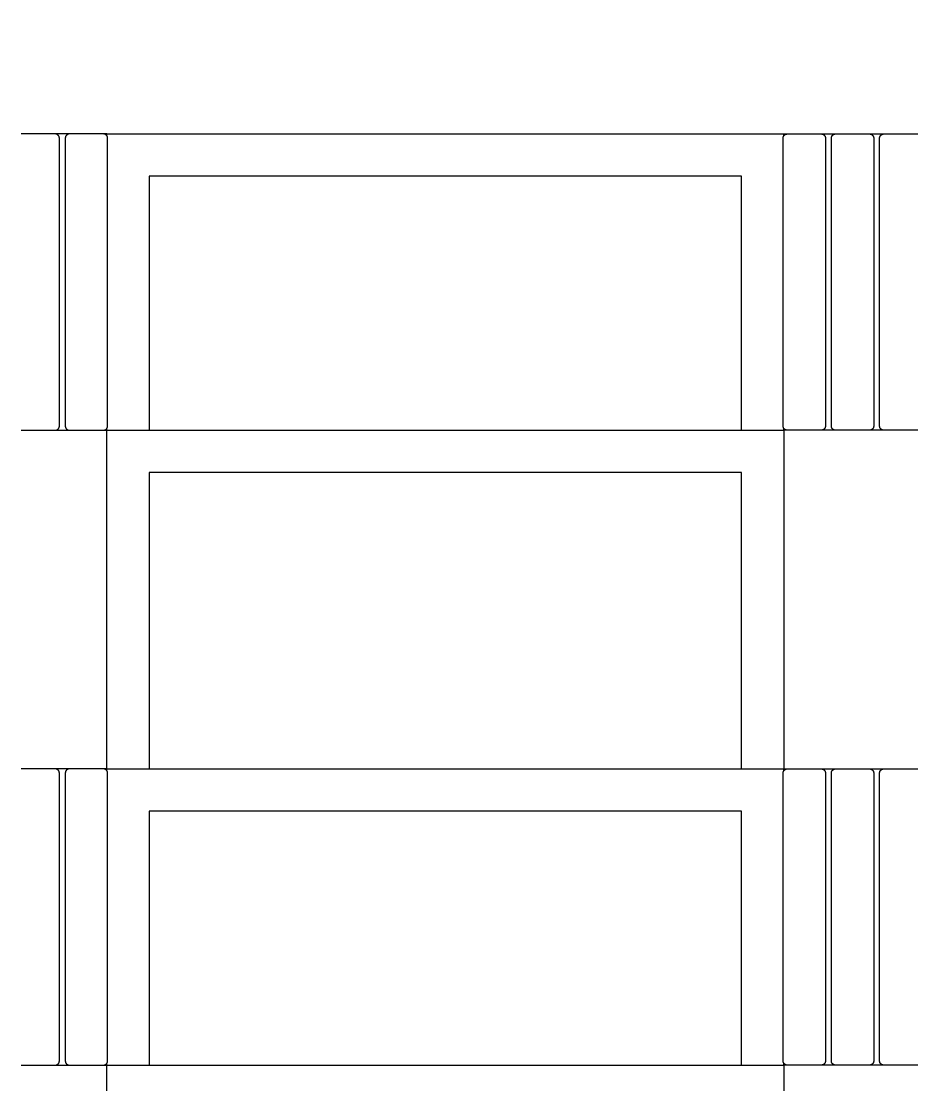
# Model space of a CAD drawing. Header units: millimetres. Extents: x -58335 to 291665, y -66693 to 213307.
# Drawn here: x 181853 to 182912, y -16275 to -15019 of the extents above; entities that cross this region are included whole.
import ezdxf

# ---------------------------------------------------------------- set-up
doc = ezdxf.new("R2010")
doc.units = ezdxf.units.MM
doc.header["$LTSCALE"] = 1000
for name, color, linetype in [('X-SITE$0$-MY-녹지', 254, 'Continuous'), ('X-SITE$0$-MY-시설선', 254, 'Continuous'), ('X-SITE$0$-MY-시설선 wood', 254, 'Continuous')]:
    doc.layers.add(name, color=color, linetype=linetype)
pattern_1 = [(0, (-29382.5, 14650.24), (317.5, 317.5), [158.75, -476.25]), (90, (-29303.13, 14570.87), (-317.5, 317.5), [158.75, -476.25])]

# ---------------------------------------------------------------- blocks, each defined once
blk = doc.blocks.new('X-SITE$0$GPSP-100')
at = {"layer": 'X-SITE$0$-MY-시설선'}
for points in [[(-501.2, 0), (-517.8, 0)], [(-444.2, 0), (-460.8, 0)], [(-400, 0), (-403.8, 0)], [(400, 0), (-400, 0)], [(-400, -2), (-400, 0)], [(400, -2), (400, 0)], [(400, 0), (403.8, 0)], [(444.2, 0), (460.8, 0)], [(-350, -50), (350, -50)], [(-350, -350), (-350, -50)], [(350, -50), (350, -350)], [(-517.8, -350), (-501.2, -350)], [(-460.8, -350), (-444.2, -350)], [(-403.8, -350), (-400, -350)], [(-400, -350), (-400, -348)], [(-400, -350), (-400, -750)], [(400, -350), (-400, -350)], [(400, -350), (400, -348)], [(403.8, -350), (400, -350)], [(400, -750), (400, -350)], [(460.8, -350), (444.2, -350)], [(-350, -400), (350, -400)], [(-350, -750), (-350, -400)], [(350, -400), (350, -750)], [(-501.2, -750), (-517.8, -750)], [(-444.2, -750), (-460.8, -750)], [(-400, -750), (-403.8, -750)], [(400, -750), (-400, -750)], [(-400, -752), (-400, -750)], [(400, -752), (400, -750)], [(400, -750), (403.8, -750)], [(444.2, -750), (460.8, -750)], [(-350, -800), (350, -800)], [(-350, -1100), (-350, -800)], [(350, -800), (350, -1100)], [(-517.8, -1100), (-501.2, -1100)], [(-460.8, -1100), (-444.2, -1100)], [(-403.8, -1100), (-400, -1100)], [(-400, -1100), (-400, -1098)], [(-400, -1100), (-400, -1524.5)], [(400, -1100), (-400, -1100)], [(400, -1100), (400, -1098)], [(403.8, -1100), (400, -1100)], [(400, -1524.5), (400, -1100)], [(460.8, -1100), (444.2, -1100)]]:
    blk.add_lwpolyline(points, dxfattribs=at)
at = {"layer": 'X-SITE$0$-MY-시설선 wood'}
for points in [[(-518, 0), (-558, 0)], [(-513, -5), (-513, -4.9), (-513, -4.8), (-513, -4.7), (-513, -4.6), (-513, -4.4), (-513, -4.3), (-513.1, -4.2), (-513.1, -4.1), (-513.1, -4), (-513.1, -3.9), (-513.2, -3.7), (-513.2, -3.6), (-513.2, -3.5), (-513.3, -3.4), (-513.3, -3.3), (-513.4, -3.2), (-513.4, -3), (-513.4, -2.9), (-513.5, -2.8), (-513.6, -2.7), (-513.6, -2.6), (-513.7, -2.5), (-513.7, -2.4), (-513.8, -2.3), (-513.9, -2.2), (-514, -2.1), (-514, -1.9), (-514.1, -1.8), (-514.2, -1.7), (-514.3, -1.7), (-514.4, -1.6), (-514.5, -1.5), (-514.6, -1.4), (-514.7, -1.3), (-514.7, -1.2), (-514.8, -1.1), (-514.9, -1), (-515.1, -1), (-515.2, -0.9), (-515.3, -0.8), (-515.4, -0.7), (-515.5, -0.7), (-515.6, -0.6), (-515.7, -0.6), (-515.8, -0.5), (-515.9, -0.4), (-516, -0.4), (-516.2, -0.4), (-516.3, -0.3), (-516.4, -0.3), (-516.5, -0.2), (-516.6, -0.2), (-516.7, -0.2), (-516.9, -0.1), (-517, -0.1), (-517.1, -0.1), (-517.2, -0.1), (-517.3, 0), (-517.4, 0), (-517.6, 0), (-517.7, 0), (-517.8, 0), (-517.9, 0), (-518, 0)], [(-501, 0), (-501.1, 0), (-501.2, 0), (-501.3, 0), (-501.4, 0), (-501.6, 0), (-501.7, 0), (-501.8, -0.1), (-501.9, -0.1), (-502, -0.1), (-502.1, -0.1), (-502.3, -0.2), (-502.4, -0.2), (-502.5, -0.2), (-502.6, -0.3), (-502.7, -0.3), (-502.8, -0.4), (-503, -0.4), (-503.1, -0.4), (-503.2, -0.5), (-503.3, -0.6), (-503.4, -0.6), (-503.5, -0.7), (-503.6, -0.7), (-503.7, -0.8), (-503.8, -0.9), (-503.9, -1), (-504.1, -1), (-504.2, -1.1), (-504.3, -1.2), (-504.3, -1.3), (-504.4, -1.4), (-504.5, -1.5), (-504.6, -1.6), (-504.7, -1.7), (-504.8, -1.7), (-504.9, -1.8), (-505, -1.9), (-505, -2.1), (-505.1, -2.2), (-505.2, -2.3), (-505.3, -2.4), (-505.3, -2.5), (-505.4, -2.6), (-505.4, -2.7), (-505.5, -2.8), (-505.6, -2.9), (-505.6, -3), (-505.6, -3.2), (-505.7, -3.3), (-505.7, -3.4), (-505.8, -3.5), (-505.8, -3.6), (-505.8, -3.7), (-505.9, -3.9), (-505.9, -4), (-505.9, -4.1), (-505.9, -4.2), (-506, -4.3), (-506, -4.4), (-506, -4.6), (-506, -4.7), (-506, -4.8), (-506, -4.9), (-506, -5)], [(-461, 0), (-501, 0)], [(-456, -5), (-456, -4.9), (-456, -4.8), (-456, -4.7), (-456, -4.6), (-456, -4.4), (-456, -4.3), (-456.1, -4.2), (-456.1, -4.1), (-456.1, -4), (-456.1, -3.9), (-456.2, -3.7), (-456.2, -3.6), (-456.2, -3.5), (-456.3, -3.4), (-456.3, -3.3), (-456.4, -3.2), (-456.4, -3), (-456.4, -2.9), (-456.5, -2.8), (-456.6, -2.7), (-456.6, -2.6), (-456.7, -2.5), (-456.7, -2.4), (-456.8, -2.3), (-456.9, -2.2), (-457, -2.1), (-457, -1.9), (-457.1, -1.8), (-457.2, -1.7), (-457.3, -1.7), (-457.4, -1.6), (-457.5, -1.5), (-457.6, -1.4), (-457.7, -1.3), (-457.7, -1.2), (-457.8, -1.1), (-457.9, -1), (-458.1, -1), (-458.2, -0.9), (-458.3, -0.8), (-458.4, -0.7), (-458.5, -0.7), (-458.6, -0.6), (-458.7, -0.6), (-458.8, -0.5), (-458.9, -0.4), (-459, -0.4), (-459.2, -0.4), (-459.3, -0.3), (-459.4, -0.3), (-459.5, -0.2), (-459.6, -0.2), (-459.7, -0.2), (-459.9, -0.1), (-460, -0.1), (-460.1, -0.1), (-460.2, -0.1), (-460.3, 0), (-460.4, 0), (-460.6, 0), (-460.7, 0), (-460.8, 0), (-460.9, 0), (-461, 0)], [(-444, 0), (-444.1, 0), (-444.2, 0), (-444.3, 0), (-444.4, 0), (-444.6, 0), (-444.7, 0), (-444.8, -0.1), (-444.9, -0.1), (-445, -0.1), (-445.1, -0.1), (-445.3, -0.2), (-445.4, -0.2), (-445.5, -0.2), (-445.6, -0.3), (-445.7, -0.3), (-445.8, -0.4), (-446, -0.4), (-446.1, -0.4), (-446.2, -0.5), (-446.3, -0.6), (-446.4, -0.6), (-446.5, -0.7), (-446.6, -0.7), (-446.7, -0.8), (-446.8, -0.9), (-446.9, -1), (-447.1, -1), (-447.2, -1.1), (-447.3, -1.2), (-447.3, -1.3), (-447.4, -1.4), (-447.5, -1.5), (-447.6, -1.6), (-447.7, -1.7), (-447.8, -1.7), (-447.9, -1.8), (-448, -1.9), (-448, -2.1), (-448.1, -2.2), (-448.2, -2.3), (-448.3, -2.4), (-448.3, -2.5), (-448.4, -2.6), (-448.4, -2.7), (-448.5, -2.8), (-448.6, -2.9), (-448.6, -3), (-448.6, -3.2), (-448.7, -3.3), (-448.7, -3.4), (-448.8, -3.5), (-448.8, -3.6), (-448.8, -3.7), (-448.9, -3.9), (-448.9, -4), (-448.9, -4.1), (-448.9, -4.2), (-449, -4.3), (-449, -4.4), (-449, -4.6), (-449, -4.7), (-449, -4.8), (-449, -4.9), (-449, -5)], [(-404, 0), (-444, 0)], [(-399, -5), (-399, -4.9), (-399, -4.8), (-399, -4.7), (-399, -4.6), (-399, -4.4), (-399, -4.3), (-399.1, -4.2), (-399.1, -4.1), (-399.1, -4), (-399.1, -3.9), (-399.2, -3.7), (-399.2, -3.6), (-399.2, -3.5), (-399.3, -3.4), (-399.3, -3.3), (-399.4, -3.2), (-399.4, -3), (-399.4, -2.9), (-399.5, -2.8), (-399.6, -2.7), (-399.6, -2.6), (-399.7, -2.5), (-399.7, -2.4), (-399.8, -2.3), (-399.9, -2.2), (-400, -2.1), (-400, -1.9), (-400.1, -1.8), (-400.2, -1.7), (-400.3, -1.7), (-400.4, -1.6), (-400.5, -1.5), (-400.6, -1.4), (-400.7, -1.3), (-400.7, -1.2), (-400.8, -1.1), (-400.9, -1), (-401.1, -1), (-401.2, -0.9), (-401.3, -0.8), (-401.4, -0.7), (-401.5, -0.7), (-401.6, -0.6), (-401.7, -0.6), (-401.8, -0.5), (-401.9, -0.4), (-402, -0.4), (-402.2, -0.4), (-402.3, -0.3), (-402.4, -0.3), (-402.5, -0.2), (-402.6, -0.2), (-402.7, -0.2), (-402.9, -0.1), (-403, -0.1), (-403.1, -0.1), (-403.2, -0.1), (-403.3, 0), (-403.4, 0), (-403.6, 0), (-403.7, 0), (-403.8, 0), (-403.9, 0), (-404, 0)], [(399, -5), (399, -4.9), (399, -4.8), (399, -4.7), (399, -4.6), (399, -4.4), (399, -4.3), (399.1, -4.2), (399.1, -4.1), (399.1, -4), (399.1, -3.9), (399.2, -3.7), (399.2, -3.6), (399.2, -3.5), (399.3, -3.4), (399.3, -3.3), (399.4, -3.2), (399.4, -3), (399.4, -2.9), (399.5, -2.8), (399.6, -2.7), (399.6, -2.6), (399.7, -2.5), (399.7, -2.4), (399.8, -2.3), (399.9, -2.2), (400, -2.1), (400, -1.9), (400.1, -1.8), (400.2, -1.7), (400.3, -1.7), (400.4, -1.6), (400.5, -1.5), (400.6, -1.4), (400.7, -1.3), (400.7, -1.2), (400.8, -1.1), (400.9, -1), (401.1, -1), (401.2, -0.9), (401.3, -0.8), (401.4, -0.7), (401.5, -0.7), (401.6, -0.6), (401.7, -0.6), (401.8, -0.5), (401.9, -0.4), (402, -0.4), (402.2, -0.4), (402.3, -0.3), (402.4, -0.3), (402.5, -0.2), (402.6, -0.2), (402.7, -0.2), (402.9, -0.1), (403, -0.1), (403.1, -0.1), (403.2, -0.1), (403.3, 0), (403.4, 0), (403.6, 0), (403.7, 0), (403.8, 0), (403.9, 0), (404, 0)], [(404, 0), (444, 0)], [(444, 0), (444.1, 0), (444.2, 0), (444.3, 0), (444.4, 0), (444.6, 0), (444.7, 0), (444.8, -0.1), (444.9, -0.1), (445, -0.1), (445.1, -0.1), (445.3, -0.2), (445.4, -0.2), (445.5, -0.2), (445.6, -0.3), (445.7, -0.3), (445.8, -0.4), (446, -0.4), (446.1, -0.4), (446.2, -0.5), (446.3, -0.6), (446.4, -0.6), (446.5, -0.7), (446.6, -0.7), (446.7, -0.8), (446.8, -0.9), (446.9, -1), (447.1, -1), (447.2, -1.1), (447.3, -1.2), (447.3, -1.3), (447.4, -1.4), (447.5, -1.5), (447.6, -1.6), (447.7, -1.7), (447.8, -1.7), (447.9, -1.8), (448, -1.9), (448, -2.1), (448.1, -2.2), (448.2, -2.3), (448.3, -2.4), (448.3, -2.5), (448.4, -2.6), (448.4, -2.7), (448.5, -2.8), (448.6, -2.9), (448.6, -3), (448.6, -3.2), (448.7, -3.3), (448.7, -3.4), (448.8, -3.5), (448.8, -3.6), (448.8, -3.7), (448.9, -3.9), (448.9, -4), (448.9, -4.1), (448.9, -4.2), (449, -4.3), (449, -4.4), (449, -4.6), (449, -4.7), (449, -4.8), (449, -4.9), (449, -5)], [(456, -5), (456, -4.9), (456, -4.8), (456, -4.7), (456, -4.6), (456, -4.4), (456, -4.3), (456.1, -4.2), (456.1, -4.1), (456.1, -4), (456.1, -3.9), (456.2, -3.7), (456.2, -3.6), (456.2, -3.5), (456.3, -3.4), (456.3, -3.3), (456.4, -3.2), (456.4, -3), (456.4, -2.9), (456.5, -2.8), (456.6, -2.7), (456.6, -2.6), (456.7, -2.5), (456.7, -2.4), (456.8, -2.3), (456.9, -2.2), (457, -2.1), (457, -1.9), (457.1, -1.8), (457.2, -1.7), (457.3, -1.7), (457.4, -1.6), (457.5, -1.5), (457.6, -1.4), (457.7, -1.3), (457.7, -1.2), (457.8, -1.1), (457.9, -1), (458.1, -1), (458.2, -0.9), (458.3, -0.8), (458.4, -0.7), (458.5, -0.7), (458.6, -0.6), (458.7, -0.6), (458.8, -0.5), (458.9, -0.4), (459, -0.4), (459.2, -0.4), (459.3, -0.3), (459.4, -0.3), (459.5, -0.2), (459.6, -0.2), (459.7, -0.2), (459.9, -0.1), (460, -0.1), (460.1, -0.1), (460.2, -0.1), (460.3, 0), (460.4, 0), (460.6, 0), (460.7, 0), (460.8, 0), (460.9, 0), (461, 0)], [(461, 0), (501, 0)], [(-513, -345), (-513, -5)], [(-506, -5), (-506, -345)], [(-456, -345), (-456, -5)], [(-449, -5), (-449, -345)], [(-399, -345), (-399, -5)], [(399, -345), (399, -5)], [(449, -5), (449, -345)], [(456, -345), (456, -5)], [(-558, -350), (-518, -350)], [(-518, -350), (-517.9, -350), (-517.8, -350), (-517.7, -350), (-517.6, -350), (-517.4, -350), (-517.3, -350), (-517.2, -349.9), (-517.1, -349.9), (-517, -349.9), (-516.9, -349.9), (-516.7, -349.8), (-516.6, -349.8), (-516.5, -349.8), (-516.4, -349.7), (-516.3, -349.7), (-516.2, -349.6), (-516, -349.6), (-515.9, -349.6), (-515.8, -349.5), (-515.7, -349.4), (-515.6, -349.4), (-515.5, -349.3), (-515.4, -349.3), (-515.3, -349.2), (-515.2, -349.1), (-515.1, -349), (-514.9, -349), (-514.8, -348.9), (-514.7, -348.8), (-514.7, -348.7), (-514.6, -348.6), (-514.5, -348.5), (-514.4, -348.4), (-514.3, -348.3), (-514.2, -348.3), (-514.1, -348.2), (-514, -348.1), (-514, -347.9), (-513.9, -347.8), (-513.8, -347.7), (-513.7, -347.6), (-513.7, -347.5), (-513.6, -347.4), (-513.6, -347.3), (-513.5, -347.2), (-513.4, -347.1), (-513.4, -347), (-513.4, -346.8), (-513.3, -346.7), (-513.3, -346.6), (-513.2, -346.5), (-513.2, -346.4), (-513.2, -346.3), (-513.1, -346.1), (-513.1, -346), (-513.1, -345.9), (-513.1, -345.8), (-513, -345.7), (-513, -345.6), (-513, -345.4), (-513, -345.3), (-513, -345.2), (-513, -345.1), (-513, -345)], [(-506, -345), (-506, -345.1), (-506, -345.2), (-506, -345.3), (-506, -345.4), (-506, -345.6), (-506, -345.7), (-505.9, -345.8), (-505.9, -345.9), (-505.9, -346), (-505.9, -346.1), (-505.8, -346.3), (-505.8, -346.4), (-505.8, -346.5), (-505.7, -346.6), (-505.7, -346.7), (-505.6, -346.8), (-505.6, -347), (-505.6, -347.1), (-505.5, -347.2), (-505.4, -347.3), (-505.4, -347.4), (-505.3, -347.5), (-505.3, -347.6), (-505.2, -347.7), (-505.1, -347.8), (-505, -347.9), (-505, -348.1), (-504.9, -348.2), (-504.8, -348.3), (-504.7, -348.3), (-504.6, -348.4), (-504.5, -348.5), (-504.4, -348.6), (-504.3, -348.7), (-504.3, -348.8), (-504.2, -348.9), (-504.1, -349), (-503.9, -349), (-503.8, -349.1), (-503.7, -349.2), (-503.6, -349.3), (-503.5, -349.3), (-503.4, -349.4), (-503.3, -349.4), (-503.2, -349.5), (-503.1, -349.6), (-503, -349.6), (-502.8, -349.6), (-502.7, -349.7), (-502.6, -349.7), (-502.5, -349.8), (-502.4, -349.8), (-502.3, -349.8), (-502.1, -349.9), (-502, -349.9), (-501.9, -349.9), (-501.8, -349.9), (-501.7, -350), (-501.6, -350), (-501.4, -350), (-501.3, -350), (-501.2, -350), (-501.1, -350), (-501, -350)], [(-501, -350), (-461, -350)], [(-461, -350), (-460.9, -350), (-460.8, -350), (-460.7, -350), (-460.6, -350), (-460.4, -350), (-460.3, -350), (-460.2, -349.9), (-460.1, -349.9), (-460, -349.9), (-459.9, -349.9), (-459.7, -349.8), (-459.6, -349.8), (-459.5, -349.8), (-459.4, -349.7), (-459.3, -349.7), (-459.2, -349.6), (-459, -349.6), (-458.9, -349.6), (-458.8, -349.5), (-458.7, -349.4), (-458.6, -349.4), (-458.5, -349.3), (-458.4, -349.3), (-458.3, -349.2), (-458.2, -349.1), (-458.1, -349), (-457.9, -349), (-457.8, -348.9), (-457.7, -348.8), (-457.7, -348.7), (-457.6, -348.6), (-457.5, -348.5), (-457.4, -348.4), (-457.3, -348.3), (-457.2, -348.3), (-457.1, -348.2), (-457, -348.1), (-457, -347.9), (-456.9, -347.8), (-456.8, -347.7), (-456.7, -347.6), (-456.7, -347.5), (-456.6, -347.4), (-456.6, -347.3), (-456.5, -347.2), (-456.4, -347.1), (-456.4, -347), (-456.4, -346.8), (-456.3, -346.7), (-456.3, -346.6), (-456.2, -346.5), (-456.2, -346.4), (-456.2, -346.3), (-456.1, -346.1), (-456.1, -346), (-456.1, -345.9), (-456.1, -345.8), (-456, -345.7), (-456, -345.6), (-456, -345.4), (-456, -345.3), (-456, -345.2), (-456, -345.1), (-456, -345)], [(-449, -345), (-449, -345.1), (-449, -345.2), (-449, -345.3), (-449, -345.4), (-449, -345.6), (-449, -345.7), (-448.9, -345.8), (-448.9, -345.9), (-448.9, -346), (-448.9, -346.1), (-448.8, -346.3), (-448.8, -346.4), (-448.8, -346.5), (-448.7, -346.6), (-448.7, -346.7), (-448.6, -346.8), (-448.6, -347), (-448.6, -347.1), (-448.5, -347.2), (-448.4, -347.3), (-448.4, -347.4), (-448.3, -347.5), (-448.3, -347.6), (-448.2, -347.7), (-448.1, -347.8), (-448, -347.9), (-448, -348.1), (-447.9, -348.2), (-447.8, -348.3), (-447.7, -348.3), (-447.6, -348.4), (-447.5, -348.5), (-447.4, -348.6), (-447.3, -348.7), (-447.3, -348.8), (-447.2, -348.9), (-447.1, -349), (-446.9, -349), (-446.8, -349.1), (-446.7, -349.2), (-446.6, -349.3), (-446.5, -349.3), (-446.4, -349.4), (-446.3, -349.4), (-446.2, -349.5), (-446.1, -349.6), (-446, -349.6), (-445.8, -349.6), (-445.7, -349.7), (-445.6, -349.7), (-445.5, -349.8), (-445.4, -349.8), (-445.3, -349.8), (-445.1, -349.9), (-445, -349.9), (-444.9, -349.9), (-444.8, -349.9), (-444.7, -350), (-444.6, -350), (-444.4, -350), (-444.3, -350), (-444.2, -350), (-444.1, -350), (-444, -350)], [(-444, -350), (-404, -350)], [(-404, -350), (-403.9, -350), (-403.8, -350), (-403.7, -350), (-403.6, -350), (-403.4, -350), (-403.3, -350), (-403.2, -349.9), (-403.1, -349.9), (-403, -349.9), (-402.9, -349.9), (-402.7, -349.8), (-402.6, -349.8), (-402.5, -349.8), (-402.4, -349.7), (-402.3, -349.7), (-402.2, -349.6), (-402, -349.6), (-401.9, -349.6), (-401.8, -349.5), (-401.7, -349.4), (-401.6, -349.4), (-401.5, -349.3), (-401.4, -349.3), (-401.3, -349.2), (-401.2, -349.1), (-401.1, -349), (-400.9, -349), (-400.8, -348.9), (-400.7, -348.8), (-400.7, -348.7), (-400.6, -348.6), (-400.5, -348.5), (-400.4, -348.4), (-400.3, -348.3), (-400.2, -348.3), (-400.1, -348.2), (-400, -348.1), (-400, -347.9), (-399.9, -347.8), (-399.8, -347.7), (-399.7, -347.6), (-399.7, -347.5), (-399.6, -347.4), (-399.6, -347.3), (-399.5, -347.2), (-399.4, -347.1), (-399.4, -347), (-399.4, -346.8), (-399.3, -346.7), (-399.3, -346.6), (-399.2, -346.5), (-399.2, -346.4), (-399.2, -346.3), (-399.1, -346.1), (-399.1, -346), (-399.1, -345.9), (-399.1, -345.8), (-399, -345.7), (-399, -345.6), (-399, -345.4), (-399, -345.3), (-399, -345.2), (-399, -345.1), (-399, -345)], [(404, -350), (403.9, -350), (403.8, -350), (403.7, -350), (403.6, -350), (403.4, -350), (403.3, -350), (403.2, -349.9), (403.1, -349.9), (403, -349.9), (402.9, -349.9), (402.7, -349.8), (402.6, -349.8), (402.5, -349.8), (402.4, -349.7), (402.3, -349.7), (402.2, -349.6), (402, -349.6), (401.9, -349.6), (401.8, -349.5), (401.7, -349.4), (401.6, -349.4), (401.5, -349.3), (401.4, -349.3), (401.3, -349.2), (401.2, -349.1), (401.1, -349), (400.9, -349), (400.8, -348.9), (400.7, -348.8), (400.7, -348.7), (400.6, -348.6), (400.5, -348.5), (400.4, -348.4), (400.3, -348.3), (400.2, -348.3), (400.1, -348.2), (400, -348.1), (400, -347.9), (399.9, -347.8), (399.8, -347.7), (399.7, -347.6), (399.7, -347.5), (399.6, -347.4), (399.6, -347.3), (399.5, -347.2), (399.4, -347.1), (399.4, -347), (399.4, -346.8), (399.3, -346.7), (399.3, -346.6), (399.2, -346.5), (399.2, -346.4), (399.2, -346.3), (399.1, -346.1), (399.1, -346), (399.1, -345.9), (399.1, -345.8), (399, -345.7), (399, -345.6), (399, -345.4), (399, -345.3), (399, -345.2), (399, -345.1), (399, -345)], [(444, -350), (404, -350)], [(449, -345), (449, -345.1), (449, -345.2), (449, -345.3), (449, -345.4), (449, -345.6), (449, -345.7), (448.9, -345.8), (448.9, -345.9), (448.9, -346), (448.9, -346.1), (448.8, -346.3), (448.8, -346.4), (448.8, -346.5), (448.7, -346.6), (448.7, -346.7), (448.6, -346.8), (448.6, -347), (448.6, -347.1), (448.5, -347.2), (448.4, -347.3), (448.4, -347.4), (448.3, -347.5), (448.3, -347.6), (448.2, -347.7), (448.1, -347.8), (448, -347.9), (448, -348.1), (447.9, -348.2), (447.8, -348.3), (447.7, -348.3), (447.6, -348.4), (447.5, -348.5), (447.4, -348.6), (447.3, -348.7), (447.3, -348.8), (447.2, -348.9), (447.1, -349), (446.9, -349), (446.8, -349.1), (446.7, -349.2), (446.6, -349.3), (446.5, -349.3), (446.4, -349.4), (446.3, -349.4), (446.2, -349.5), (446.1, -349.6), (446, -349.6), (445.8, -349.6), (445.7, -349.7), (445.6, -349.7), (445.5, -349.8), (445.4, -349.8), (445.3, -349.8), (445.1, -349.9), (445, -349.9), (444.9, -349.9), (444.8, -349.9), (444.7, -350), (444.6, -350), (444.4, -350), (444.3, -350), (444.2, -350), (444.1, -350), (444, -350)], [(461, -350), (460.9, -350), (460.8, -350), (460.7, -350), (460.6, -350), (460.4, -350), (460.3, -350), (460.2, -349.9), (460.1, -349.9), (460, -349.9), (459.9, -349.9), (459.7, -349.8), (459.6, -349.8), (459.5, -349.8), (459.4, -349.7), (459.3, -349.7), (459.2, -349.6), (459, -349.6), (458.9, -349.6), (458.8, -349.5), (458.7, -349.4), (458.6, -349.4), (458.5, -349.3), (458.4, -349.3), (458.3, -349.2), (458.2, -349.1), (458.1, -349), (457.9, -349), (457.8, -348.9), (457.7, -348.8), (457.7, -348.7), (457.6, -348.6), (457.5, -348.5), (457.4, -348.4), (457.3, -348.3), (457.2, -348.3), (457.1, -348.2), (457, -348.1), (457, -347.9), (456.9, -347.8), (456.8, -347.7), (456.7, -347.6), (456.7, -347.5), (456.6, -347.4), (456.6, -347.3), (456.5, -347.2), (456.4, -347.1), (456.4, -347), (456.4, -346.8), (456.3, -346.7), (456.3, -346.6), (456.2, -346.5), (456.2, -346.4), (456.2, -346.3), (456.1, -346.1), (456.1, -346), (456.1, -345.9), (456.1, -345.8), (456, -345.7), (456, -345.6), (456, -345.4), (456, -345.3), (456, -345.2), (456, -345.1), (456, -345)], [(501, -350), (461, -350)], [(-518, -750), (-558, -750)], [(-513, -755), (-513, -754.9), (-513, -754.8), (-513, -754.7), (-513, -754.6), (-513, -754.4), (-513, -754.3), (-513.1, -754.2), (-513.1, -754.1), (-513.1, -754), (-513.1, -753.9), (-513.2, -753.7), (-513.2, -753.6), (-513.2, -753.5), (-513.3, -753.4), (-513.3, -753.3), (-513.4, -753.2), (-513.4, -753), (-513.4, -752.9), (-513.5, -752.8), (-513.6, -752.7), (-513.6, -752.6), (-513.7, -752.5), (-513.7, -752.4), (-513.8, -752.3), (-513.9, -752.2), (-514, -752.1), (-514, -751.9), (-514.1, -751.8), (-514.2, -751.7), (-514.3, -751.7), (-514.4, -751.6), (-514.5, -751.5), (-514.6, -751.4), (-514.7, -751.3), (-514.7, -751.2), (-514.8, -751.1), (-514.9, -751), (-515.1, -751), (-515.2, -750.9), (-515.3, -750.8), (-515.4, -750.7), (-515.5, -750.7), (-515.6, -750.6), (-515.7, -750.6), (-515.8, -750.5), (-515.9, -750.4), (-516, -750.4), (-516.2, -750.4), (-516.3, -750.3), (-516.4, -750.3), (-516.5, -750.2), (-516.6, -750.2), (-516.7, -750.2), (-516.9, -750.1), (-517, -750.1), (-517.1, -750.1), (-517.2, -750.1), (-517.3, -750), (-517.4, -750), (-517.6, -750), (-517.7, -750), (-517.8, -750), (-517.9, -750), (-518, -750)], [(-501, -750), (-501.1, -750), (-501.2, -750), (-501.3, -750), (-501.4, -750), (-501.6, -750), (-501.7, -750), (-501.8, -750.1), (-501.9, -750.1), (-502, -750.1), (-502.1, -750.1), (-502.3, -750.2), (-502.4, -750.2), (-502.5, -750.2), (-502.6, -750.3), (-502.7, -750.3), (-502.8, -750.4), (-503, -750.4), (-503.1, -750.4), (-503.2, -750.5), (-503.3, -750.6), (-503.4, -750.6), (-503.5, -750.7), (-503.6, -750.7), (-503.7, -750.8), (-503.8, -750.9), (-503.9, -751), (-504.1, -751), (-504.2, -751.1), (-504.3, -751.2), (-504.3, -751.3), (-504.4, -751.4), (-504.5, -751.5), (-504.6, -751.6), (-504.7, -751.7), (-504.8, -751.7), (-504.9, -751.8), (-505, -751.9), (-505, -752.1), (-505.1, -752.2), (-505.2, -752.3), (-505.3, -752.4), (-505.3, -752.5), (-505.4, -752.6), (-505.4, -752.7), (-505.5, -752.8), (-505.6, -752.9), (-505.6, -753), (-505.6, -753.2), (-505.7, -753.3), (-505.7, -753.4), (-505.8, -753.5), (-505.8, -753.6), (-505.8, -753.7), (-505.9, -753.9), (-505.9, -754), (-505.9, -754.1), (-505.9, -754.2), (-506, -754.3), (-506, -754.4), (-506, -754.6), (-506, -754.7), (-506, -754.8), (-506, -754.9), (-506, -755)], [(-461, -750), (-501, -750)], [(-456, -755), (-456, -754.9), (-456, -754.8), (-456, -754.7), (-456, -754.6), (-456, -754.4), (-456, -754.3), (-456.1, -754.2), (-456.1, -754.1), (-456.1, -754), (-456.1, -753.9), (-456.2, -753.7), (-456.2, -753.6), (-456.2, -753.5), (-456.3, -753.4), (-456.3, -753.3), (-456.4, -753.2), (-456.4, -753), (-456.4, -752.9), (-456.5, -752.8), (-456.6, -752.7), (-456.6, -752.6), (-456.7, -752.5), (-456.7, -752.4), (-456.8, -752.3), (-456.9, -752.2), (-457, -752.1), (-457, -751.9), (-457.1, -751.8), (-457.2, -751.7), (-457.3, -751.7), (-457.4, -751.6), (-457.5, -751.5), (-457.6, -751.4), (-457.7, -751.3), (-457.7, -751.2), (-457.8, -751.1), (-457.9, -751), (-458.1, -751), (-458.2, -750.9), (-458.3, -750.8), (-458.4, -750.7), (-458.5, -750.7), (-458.6, -750.6), (-458.7, -750.6), (-458.8, -750.5), (-458.9, -750.4), (-459, -750.4), (-459.2, -750.4), (-459.3, -750.3), (-459.4, -750.3), (-459.5, -750.2), (-459.6, -750.2), (-459.7, -750.2), (-459.9, -750.1), (-460, -750.1), (-460.1, -750.1), (-460.2, -750.1), (-460.3, -750), (-460.4, -750), (-460.6, -750), (-460.7, -750), (-460.8, -750), (-460.9, -750), (-461, -750)], [(-444, -750), (-444.1, -750), (-444.2, -750), (-444.3, -750), (-444.4, -750), (-444.6, -750), (-444.7, -750), (-444.8, -750.1), (-444.9, -750.1), (-445, -750.1), (-445.1, -750.1), (-445.3, -750.2), (-445.4, -750.2), (-445.5, -750.2), (-445.6, -750.3), (-445.7, -750.3), (-445.8, -750.4), (-446, -750.4), (-446.1, -750.4), (-446.2, -750.5), (-446.3, -750.6), (-446.4, -750.6), (-446.5, -750.7), (-446.6, -750.7), (-446.7, -750.8), (-446.8, -750.9), (-446.9, -751), (-447.1, -751), (-447.2, -751.1), (-447.3, -751.2), (-447.3, -751.3), (-447.4, -751.4), (-447.5, -751.5), (-447.6, -751.6), (-447.7, -751.7), (-447.8, -751.7), (-447.9, -751.8), (-448, -751.9), (-448, -752.1), (-448.1, -752.2), (-448.2, -752.3), (-448.3, -752.4), (-448.3, -752.5), (-448.4, -752.6), (-448.4, -752.7), (-448.5, -752.8), (-448.6, -752.9), (-448.6, -753), (-448.6, -753.2), (-448.7, -753.3), (-448.7, -753.4), (-448.8, -753.5), (-448.8, -753.6), (-448.8, -753.7), (-448.9, -753.9), (-448.9, -754), (-448.9, -754.1), (-448.9, -754.2), (-449, -754.3), (-449, -754.4), (-449, -754.6), (-449, -754.7), (-449, -754.8), (-449, -754.9), (-449, -755)], [(-404, -750), (-444, -750)], [(-399, -755), (-399, -754.9), (-399, -754.8), (-399, -754.7), (-399, -754.6), (-399, -754.4), (-399, -754.3), (-399.1, -754.2), (-399.1, -754.1), (-399.1, -754), (-399.1, -753.9), (-399.2, -753.7), (-399.2, -753.6), (-399.2, -753.5), (-399.3, -753.4), (-399.3, -753.3), (-399.4, -753.2), (-399.4, -753), (-399.4, -752.9), (-399.5, -752.8), (-399.6, -752.7), (-399.6, -752.6), (-399.7, -752.5), (-399.7, -752.4), (-399.8, -752.3), (-399.9, -752.2), (-400, -752.1), (-400, -751.9), (-400.1, -751.8), (-400.2, -751.7), (-400.3, -751.7), (-400.4, -751.6), (-400.5, -751.5), (-400.6, -751.4), (-400.7, -751.3), (-400.7, -751.2), (-400.8, -751.1), (-400.9, -751), (-401.1, -751), (-401.2, -750.9), (-401.3, -750.8), (-401.4, -750.7), (-401.5, -750.7), (-401.6, -750.6), (-401.7, -750.6), (-401.8, -750.5), (-401.9, -750.4), (-402, -750.4), (-402.2, -750.4), (-402.3, -750.3), (-402.4, -750.3), (-402.5, -750.2), (-402.6, -750.2), (-402.7, -750.2), (-402.9, -750.1), (-403, -750.1), (-403.1, -750.1), (-403.2, -750.1), (-403.3, -750), (-403.4, -750), (-403.6, -750), (-403.7, -750), (-403.8, -750), (-403.9, -750), (-404, -750)], [(399, -755), (399, -754.9), (399, -754.8), (399, -754.7), (399, -754.6), (399, -754.4), (399, -754.3), (399.1, -754.2), (399.1, -754.1), (399.1, -754), (399.1, -753.9), (399.2, -753.7), (399.2, -753.6), (399.2, -753.5), (399.3, -753.4), (399.3, -753.3), (399.4, -753.2), (399.4, -753), (399.4, -752.9), (399.5, -752.8), (399.6, -752.7), (399.6, -752.6), (399.7, -752.5), (399.7, -752.4), (399.8, -752.3), (399.9, -752.2), (400, -752.1), (400, -751.9), (400.1, -751.8), (400.2, -751.7), (400.3, -751.7), (400.4, -751.6), (400.5, -751.5), (400.6, -751.4), (400.7, -751.3), (400.7, -751.2), (400.8, -751.1), (400.9, -751), (401.1, -751), (401.2, -750.9), (401.3, -750.8), (401.4, -750.7), (401.5, -750.7), (401.6, -750.6), (401.7, -750.6), (401.8, -750.5), (401.9, -750.4), (402, -750.4), (402.2, -750.4), (402.3, -750.3), (402.4, -750.3), (402.5, -750.2), (402.6, -750.2), (402.7, -750.2), (402.9, -750.1), (403, -750.1), (403.1, -750.1), (403.2, -750.1), (403.3, -750), (403.4, -750), (403.6, -750), (403.7, -750), (403.8, -750), (403.9, -750), (404, -750)], [(404, -750), (444, -750)], [(444, -750), (444.1, -750), (444.2, -750), (444.3, -750), (444.4, -750), (444.6, -750), (444.7, -750), (444.8, -750.1), (444.9, -750.1), (445, -750.1), (445.1, -750.1), (445.3, -750.2), (445.4, -750.2), (445.5, -750.2), (445.6, -750.3), (445.7, -750.3), (445.8, -750.4), (446, -750.4), (446.1, -750.4), (446.2, -750.5), (446.3, -750.6), (446.4, -750.6), (446.5, -750.7), (446.6, -750.7), (446.7, -750.8), (446.8, -750.9), (446.9, -751), (447.1, -751), (447.2, -751.1), (447.3, -751.2), (447.3, -751.3), (447.4, -751.4), (447.5, -751.5), (447.6, -751.6), (447.7, -751.7), (447.8, -751.7), (447.9, -751.8), (448, -751.9), (448, -752.1), (448.1, -752.2), (448.2, -752.3), (448.3, -752.4), (448.3, -752.5), (448.4, -752.6), (448.4, -752.7), (448.5, -752.8), (448.6, -752.9), (448.6, -753), (448.6, -753.2), (448.7, -753.3), (448.7, -753.4), (448.8, -753.5), (448.8, -753.6), (448.8, -753.7), (448.9, -753.9), (448.9, -754), (448.9, -754.1), (448.9, -754.2), (449, -754.3), (449, -754.4), (449, -754.6), (449, -754.7), (449, -754.8), (449, -754.9), (449, -755)], [(456, -755), (456, -754.9), (456, -754.8), (456, -754.7), (456, -754.6), (456, -754.4), (456, -754.3), (456.1, -754.2), (456.1, -754.1), (456.1, -754), (456.1, -753.9), (456.2, -753.7), (456.2, -753.6), (456.2, -753.5), (456.3, -753.4), (456.3, -753.3), (456.4, -753.2), (456.4, -753), (456.4, -752.9), (456.5, -752.8), (456.6, -752.7), (456.6, -752.6), (456.7, -752.5), (456.7, -752.4), (456.8, -752.3), (456.9, -752.2), (457, -752.1), (457, -751.9), (457.1, -751.8), (457.2, -751.7), (457.3, -751.7), (457.4, -751.6), (457.5, -751.5), (457.6, -751.4), (457.7, -751.3), (457.7, -751.2), (457.8, -751.1), (457.9, -751), (458.1, -751), (458.2, -750.9), (458.3, -750.8), (458.4, -750.7), (458.5, -750.7), (458.6, -750.6), (458.7, -750.6), (458.8, -750.5), (458.9, -750.4), (459, -750.4), (459.2, -750.4), (459.3, -750.3), (459.4, -750.3), (459.5, -750.2), (459.6, -750.2), (459.7, -750.2), (459.9, -750.1), (460, -750.1), (460.1, -750.1), (460.2, -750.1), (460.3, -750), (460.4, -750), (460.6, -750), (460.7, -750), (460.8, -750), (460.9, -750), (461, -750)], [(461, -750), (501, -750)], [(-513, -1095), (-513, -755)], [(-506, -755), (-506, -1095)], [(-456, -1095), (-456, -755)], [(-449, -755), (-449, -1095)], [(-399, -1095), (-399, -755)], [(399, -1095), (399, -755)], [(449, -755), (449, -1095)], [(456, -1095), (456, -755)], [(-558, -1100), (-518, -1100)], [(-518, -1100), (-517.9, -1100), (-517.8, -1100), (-517.7, -1100), (-517.6, -1100), (-517.4, -1100), (-517.3, -1100), (-517.2, -1099.9), (-517.1, -1099.9), (-517, -1099.9), (-516.9, -1099.9), (-516.7, -1099.8), (-516.6, -1099.8), (-516.5, -1099.8), (-516.4, -1099.7), (-516.3, -1099.7), (-516.2, -1099.6), (-516, -1099.6), (-515.9, -1099.6), (-515.8, -1099.5), (-515.7, -1099.4), (-515.6, -1099.4), (-515.5, -1099.3), (-515.4, -1099.3), (-515.3, -1099.2), (-515.2, -1099.1), (-515.1, -1099), (-514.9, -1099), (-514.8, -1098.9), (-514.7, -1098.8), (-514.7, -1098.7), (-514.6, -1098.6), (-514.5, -1098.5), (-514.4, -1098.4), (-514.3, -1098.3), (-514.2, -1098.3), (-514.1, -1098.2), (-514, -1098.1), (-514, -1097.9), (-513.9, -1097.8), (-513.8, -1097.7), (-513.7, -1097.6), (-513.7, -1097.5), (-513.6, -1097.4), (-513.6, -1097.3), (-513.5, -1097.2), (-513.4, -1097.1), (-513.4, -1097), (-513.4, -1096.8), (-513.3, -1096.7), (-513.3, -1096.6), (-513.2, -1096.5), (-513.2, -1096.4), (-513.2, -1096.3), (-513.1, -1096.1), (-513.1, -1096), (-513.1, -1095.9), (-513.1, -1095.8), (-513, -1095.7), (-513, -1095.6), (-513, -1095.4), (-513, -1095.3), (-513, -1095.2), (-513, -1095.1), (-513, -1095)], [(-506, -1095), (-506, -1095.1), (-506, -1095.2), (-506, -1095.3), (-506, -1095.4), (-506, -1095.6), (-506, -1095.7), (-505.9, -1095.8), (-505.9, -1095.9), (-505.9, -1096), (-505.9, -1096.1), (-505.8, -1096.3), (-505.8, -1096.4), (-505.8, -1096.5), (-505.7, -1096.6), (-505.7, -1096.7), (-505.6, -1096.8), (-505.6, -1097), (-505.6, -1097.1), (-505.5, -1097.2), (-505.4, -1097.3), (-505.4, -1097.4), (-505.3, -1097.5), (-505.3, -1097.6), (-505.2, -1097.7), (-505.1, -1097.8), (-505, -1097.9), (-505, -1098.1), (-504.9, -1098.2), (-504.8, -1098.3), (-504.7, -1098.3), (-504.6, -1098.4), (-504.5, -1098.5), (-504.4, -1098.6), (-504.3, -1098.7), (-504.3, -1098.8), (-504.2, -1098.9), (-504.1, -1099), (-503.9, -1099), (-503.8, -1099.1), (-503.7, -1099.2), (-503.6, -1099.3), (-503.5, -1099.3), (-503.4, -1099.4), (-503.3, -1099.4), (-503.2, -1099.5), (-503.1, -1099.6), (-503, -1099.6), (-502.8, -1099.6), (-502.7, -1099.7), (-502.6, -1099.7), (-502.5, -1099.8), (-502.4, -1099.8), (-502.3, -1099.8), (-502.1, -1099.9), (-502, -1099.9), (-501.9, -1099.9), (-501.8, -1099.9), (-501.7, -1100), (-501.6, -1100), (-501.4, -1100), (-501.3, -1100), (-501.2, -1100), (-501.1, -1100), (-501, -1100)], [(-501, -1100), (-461, -1100)], [(-461, -1100), (-460.9, -1100), (-460.8, -1100), (-460.7, -1100), (-460.6, -1100), (-460.4, -1100), (-460.3, -1100), (-460.2, -1099.9), (-460.1, -1099.9), (-460, -1099.9), (-459.9, -1099.9), (-459.7, -1099.8), (-459.6, -1099.8), (-459.5, -1099.8), (-459.4, -1099.7), (-459.3, -1099.7), (-459.2, -1099.6), (-459, -1099.6), (-458.9, -1099.6), (-458.8, -1099.5), (-458.7, -1099.4), (-458.6, -1099.4), (-458.5, -1099.3), (-458.4, -1099.3), (-458.3, -1099.2), (-458.2, -1099.1), (-458.1, -1099), (-457.9, -1099), (-457.8, -1098.9), (-457.7, -1098.8), (-457.7, -1098.7), (-457.6, -1098.6), (-457.5, -1098.5), (-457.4, -1098.4), (-457.3, -1098.3), (-457.2, -1098.3), (-457.1, -1098.2), (-457, -1098.1), (-457, -1097.9), (-456.9, -1097.8), (-456.8, -1097.7), (-456.7, -1097.6), (-456.7, -1097.5), (-456.6, -1097.4), (-456.6, -1097.3), (-456.5, -1097.2), (-456.4, -1097.1), (-456.4, -1097), (-456.4, -1096.8), (-456.3, -1096.7), (-456.3, -1096.6), (-456.2, -1096.5), (-456.2, -1096.4), (-456.2, -1096.3), (-456.1, -1096.1), (-456.1, -1096), (-456.1, -1095.9), (-456.1, -1095.8), (-456, -1095.7), (-456, -1095.6), (-456, -1095.4), (-456, -1095.3), (-456, -1095.2), (-456, -1095.1), (-456, -1095)], [(-449, -1095), (-449, -1095.1), (-449, -1095.2), (-449, -1095.3), (-449, -1095.4), (-449, -1095.6), (-449, -1095.7), (-448.9, -1095.8), (-448.9, -1095.9), (-448.9, -1096), (-448.9, -1096.1), (-448.8, -1096.3), (-448.8, -1096.4), (-448.8, -1096.5), (-448.7, -1096.6), (-448.7, -1096.7), (-448.6, -1096.8), (-448.6, -1097), (-448.6, -1097.1), (-448.5, -1097.2), (-448.4, -1097.3), (-448.4, -1097.4), (-448.3, -1097.5), (-448.3, -1097.6), (-448.2, -1097.7), (-448.1, -1097.8), (-448, -1097.9), (-448, -1098.1), (-447.9, -1098.2), (-447.8, -1098.3), (-447.7, -1098.3), (-447.6, -1098.4), (-447.5, -1098.5), (-447.4, -1098.6), (-447.3, -1098.7), (-447.3, -1098.8), (-447.2, -1098.9), (-447.1, -1099), (-446.9, -1099), (-446.8, -1099.1), (-446.7, -1099.2), (-446.6, -1099.3), (-446.5, -1099.3), (-446.4, -1099.4), (-446.3, -1099.4), (-446.2, -1099.5), (-446.1, -1099.6), (-446, -1099.6), (-445.8, -1099.6), (-445.7, -1099.7), (-445.6, -1099.7), (-445.5, -1099.8), (-445.4, -1099.8), (-445.3, -1099.8), (-445.1, -1099.9), (-445, -1099.9), (-444.9, -1099.9), (-444.8, -1099.9), (-444.7, -1100), (-444.6, -1100), (-444.4, -1100), (-444.3, -1100), (-444.2, -1100), (-444.1, -1100), (-444, -1100)], [(-444, -1100), (-404, -1100)], [(-404, -1100), (-403.9, -1100), (-403.8, -1100), (-403.7, -1100), (-403.6, -1100), (-403.4, -1100), (-403.3, -1100), (-403.2, -1099.9), (-403.1, -1099.9), (-403, -1099.9), (-402.9, -1099.9), (-402.7, -1099.8), (-402.6, -1099.8), (-402.5, -1099.8), (-402.4, -1099.7), (-402.3, -1099.7), (-402.2, -1099.6), (-402, -1099.6), (-401.9, -1099.6), (-401.8, -1099.5), (-401.7, -1099.4), (-401.6, -1099.4), (-401.5, -1099.3), (-401.4, -1099.3), (-401.3, -1099.2), (-401.2, -1099.1), (-401.1, -1099), (-400.9, -1099), (-400.8, -1098.9), (-400.7, -1098.8), (-400.7, -1098.7), (-400.6, -1098.6), (-400.5, -1098.5), (-400.4, -1098.4), (-400.3, -1098.3), (-400.2, -1098.3), (-400.1, -1098.2), (-400, -1098.1), (-400, -1097.9), (-399.9, -1097.8), (-399.8, -1097.7), (-399.7, -1097.6), (-399.7, -1097.5), (-399.6, -1097.4), (-399.6, -1097.3), (-399.5, -1097.2), (-399.4, -1097.1), (-399.4, -1097), (-399.4, -1096.8), (-399.3, -1096.7), (-399.3, -1096.6), (-399.2, -1096.5), (-399.2, -1096.4), (-399.2, -1096.3), (-399.1, -1096.1), (-399.1, -1096), (-399.1, -1095.9), (-399.1, -1095.8), (-399, -1095.7), (-399, -1095.6), (-399, -1095.4), (-399, -1095.3), (-399, -1095.2), (-399, -1095.1), (-399, -1095)], [(404, -1100), (403.9, -1100), (403.8, -1100), (403.7, -1100), (403.6, -1100), (403.4, -1100), (403.3, -1100), (403.2, -1099.9), (403.1, -1099.9), (403, -1099.9), (402.9, -1099.9), (402.7, -1099.8), (402.6, -1099.8), (402.5, -1099.8), (402.4, -1099.7), (402.3, -1099.7), (402.2, -1099.6), (402, -1099.6), (401.9, -1099.6), (401.8, -1099.5), (401.7, -1099.4), (401.6, -1099.4), (401.5, -1099.3), (401.4, -1099.3), (401.3, -1099.2), (401.2, -1099.1), (401.1, -1099), (400.9, -1099), (400.8, -1098.9), (400.7, -1098.8), (400.7, -1098.7), (400.6, -1098.6), (400.5, -1098.5), (400.4, -1098.4), (400.3, -1098.3), (400.2, -1098.3), (400.1, -1098.2), (400, -1098.1), (400, -1097.9), (399.9, -1097.8), (399.8, -1097.7), (399.7, -1097.6), (399.7, -1097.5), (399.6, -1097.4), (399.6, -1097.3), (399.5, -1097.2), (399.4, -1097.1), (399.4, -1097), (399.4, -1096.8), (399.3, -1096.7), (399.3, -1096.6), (399.2, -1096.5), (399.2, -1096.4), (399.2, -1096.3), (399.1, -1096.1), (399.1, -1096), (399.1, -1095.9), (399.1, -1095.8), (399, -1095.7), (399, -1095.6), (399, -1095.4), (399, -1095.3), (399, -1095.2), (399, -1095.1), (399, -1095)], [(444, -1100), (404, -1100)], [(449, -1095), (449, -1095.1), (449, -1095.2), (449, -1095.3), (449, -1095.4), (449, -1095.6), (449, -1095.7), (448.9, -1095.8), (448.9, -1095.9), (448.9, -1096), (448.9, -1096.1), (448.8, -1096.3), (448.8, -1096.4), (448.8, -1096.5), (448.7, -1096.6), (448.7, -1096.7), (448.6, -1096.8), (448.6, -1097), (448.6, -1097.1), (448.5, -1097.2), (448.4, -1097.3), (448.4, -1097.4), (448.3, -1097.5), (448.3, -1097.6), (448.2, -1097.7), (448.1, -1097.8), (448, -1097.9), (448, -1098.1), (447.9, -1098.2), (447.8, -1098.3), (447.7, -1098.3), (447.6, -1098.4), (447.5, -1098.5), (447.4, -1098.6), (447.3, -1098.7), (447.3, -1098.8), (447.2, -1098.9), (447.1, -1099), (446.9, -1099), (446.8, -1099.1), (446.7, -1099.2), (446.6, -1099.3), (446.5, -1099.3), (446.4, -1099.4), (446.3, -1099.4), (446.2, -1099.5), (446.1, -1099.6), (446, -1099.6), (445.8, -1099.6), (445.7, -1099.7), (445.6, -1099.7), (445.5, -1099.8), (445.4, -1099.8), (445.3, -1099.8), (445.1, -1099.9), (445, -1099.9), (444.9, -1099.9), (444.8, -1099.9), (444.7, -1100), (444.6, -1100), (444.4, -1100), (444.3, -1100), (444.2, -1100), (444.1, -1100), (444, -1100)], [(461, -1100), (460.9, -1100), (460.8, -1100), (460.7, -1100), (460.6, -1100), (460.4, -1100), (460.3, -1100), (460.2, -1099.9), (460.1, -1099.9), (460, -1099.9), (459.9, -1099.9), (459.7, -1099.8), (459.6, -1099.8), (459.5, -1099.8), (459.4, -1099.7), (459.3, -1099.7), (459.2, -1099.6), (459, -1099.6), (458.9, -1099.6), (458.8, -1099.5), (458.7, -1099.4), (458.6, -1099.4), (458.5, -1099.3), (458.4, -1099.3), (458.3, -1099.2), (458.2, -1099.1), (458.1, -1099), (457.9, -1099), (457.8, -1098.9), (457.7, -1098.8), (457.7, -1098.7), (457.6, -1098.6), (457.5, -1098.5), (457.4, -1098.4), (457.3, -1098.3), (457.2, -1098.3), (457.1, -1098.2), (457, -1098.1), (457, -1097.9), (456.9, -1097.8), (456.8, -1097.7), (456.7, -1097.6), (456.7, -1097.5), (456.6, -1097.4), (456.6, -1097.3), (456.5, -1097.2), (456.4, -1097.1), (456.4, -1097), (456.4, -1096.8), (456.3, -1096.7), (456.3, -1096.6), (456.2, -1096.5), (456.2, -1096.4), (456.2, -1096.3), (456.1, -1096.1), (456.1, -1096), (456.1, -1095.9), (456.1, -1095.8), (456, -1095.7), (456, -1095.6), (456, -1095.4), (456, -1095.3), (456, -1095.2), (456, -1095.1), (456, -1095)], [(501, -1100), (461, -1100)]]:
    blk.add_lwpolyline(points, dxfattribs=at)
blk = doc.blocks.new('X-SITE$0$240910_L-1F')
at = {"layer": 'X-SITE$0$-MY-녹지'}
h = blk.add_hatch(dxfattribs=at)
h.set_pattern_fill('CROSS', color=256, scale=50, style=2)
h.set_pattern_definition(pattern_1)
edge = h.paths.add_edge_path()
edge.add_line((167850, -2045.3), (167850, 3516.6))
edge.add_arc((169000, 3516.6), 1150, 135, 180, ccw=False)
edge.add_line((168186.8, 4329.7), (170751, 6893.9))
edge.add_arc((170150, 7495), 850, 315, 360)
edge.add_line((171000, 7495), (171000, 10430.8))
edge.add_arc((170650, 10430.8), 350, 0, 90)
edge.add_line((170650, 10780.8), (169000, 10780.8))
edge.add_line((169000, 10780.8), (169000, 15580.8))
edge.add_line((169000, 15580.8), (171150, 15580.8))
edge.add_arc((171150, 15930.8), 350, 270, 360)
edge.add_line((171500, 15930.8), (171500, 18665.5))
edge.add_line((171500, 18665.5), (172500, 19665.5))
edge.add_line((172500, 19665.5), (172500, 33574.8))
edge.add_arc((171500, 32018.4), 1850, 57.2796, 90)
edge.add_line((171500, 33868.4), (163650, 33868.4))
edge.add_line((163650, 33868.4), (163650, -2251.6))
edge.add_line((163650, -2251.6), (118350, -2251.6))
edge.add_line((118350, -2251.6), (118350, 24610.8))
edge.add_arc((118000, 24610.8), 350, 0, 134.5656)
edge.add_line((117754.4, 24860.2), (112674.6, 19856.8))
edge.add_arc((113271.1, 19251.2), 850, 134.5656, 180)
edge.add_line((112421.1, 19251.2), (112421.1, -3601.6))
edge.add_arc((113271.1, -3601.6), 850, 180, 270)
edge.add_line((113271.1, -4451.6), (115271.1, -4451.6))
edge.add_line((115271.1, -4451.6), (117627.5, -6101.6))
edge.add_line((117627.5, -6101.6), (164145.7, -6101.6))
edge.add_line((164145.7, -6101.6), (167601, -2646.3))
edge.add_arc((167000, -2045.3), 850, 315, 360)
h = blk.add_hatch(dxfattribs=at)
h.set_pattern_fill('CROSS', color=256, scale=50, style=2)
h.set_pattern_definition(pattern_1)
edge = h.paths.add_edge_path()
edge.add_line((167850, -2045.3), (167850, 3516.6))
edge.add_arc((169000, 3516.6), 1150, 135, 180, ccw=False)
edge.add_line((168186.8, 4329.7), (170751, 6893.9))
edge.add_arc((170150, 7495), 850, 315, 360)
edge.add_line((171000, 7495), (171000, 10430.8))
edge.add_arc((170650, 10430.8), 350, 0, 90)
edge.add_line((170650, 10780.8), (169000, 10780.8))
edge.add_line((169000, 10780.8), (169000, 15580.8))
edge.add_line((169000, 15580.8), (171150, 15580.8))
edge.add_arc((171150, 15930.8), 350, 270, 360)
edge.add_line((171500, 15930.8), (171500, 18665.5))
edge.add_line((171500, 18665.5), (172500, 19665.5))
edge.add_line((172500, 19665.5), (172500, 33574.8))
edge.add_arc((171500, 32018.4), 1850, 57.2796, 90)
edge.add_line((171500, 33868.4), (163650, 33868.4))
edge.add_line((163650, 33868.4), (163650, -2251.6))
edge.add_line((163650, -2251.6), (118350, -2251.6))
edge.add_line((118350, -2251.6), (118350, 24610.8))
edge.add_arc((118000, 24610.8), 350, 0, 134.5656)
edge.add_line((117754.4, 24860.2), (112674.6, 19856.8))
edge.add_arc((113271.1, 19251.2), 850, 134.5656, 180)
edge.add_line((112421.1, 19251.2), (112421.1, -3601.6))
edge.add_arc((113271.1, -3601.6), 850, 180, 270)
edge.add_line((113271.1, -4451.6), (115271.1, -4451.6))
edge.add_line((115271.1, -4451.6), (117627.5, -6101.6))
edge.add_line((117627.5, -6101.6), (164145.7, -6101.6))
edge.add_line((164145.7, -6101.6), (167601, -2646.3))
edge.add_arc((167000, -2045.3), 850, 315, 360)
at = {"layer": 'X-SITE$0$-MY-시설선', "xscale": -1}
blk.add_blockref('X-SITE$0$GPSP-100', (152971.9, -501.6), dxfattribs=at)
blk.add_blockref('X-SITE$0$GPSP-100', (152971.9, -501.6), dxfattribs=at)

msp = doc.modelspace()

# ---------------------------------------------------------------- block references
msp.add_blockref('X-SITE$0$240910_L-1F', (29382.5, -14650.2))

doc.saveas('drawing.dxf')
